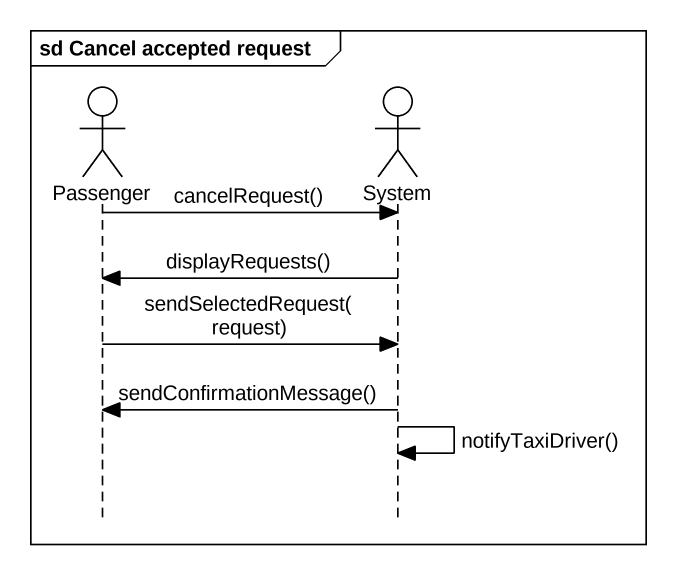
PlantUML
@startuml
mainframe sd Cancel accepted request
hide footbox
actor Passenger
actor System

Passenger -> System : cancelRequest()
System -> Passenger : displayRequests()
Passenger -> System : sendSelectedRequest(request)
System -> Passenger : sendConfirmationMessage()
System -> System : notifyTaxiDriver()
@enduml
